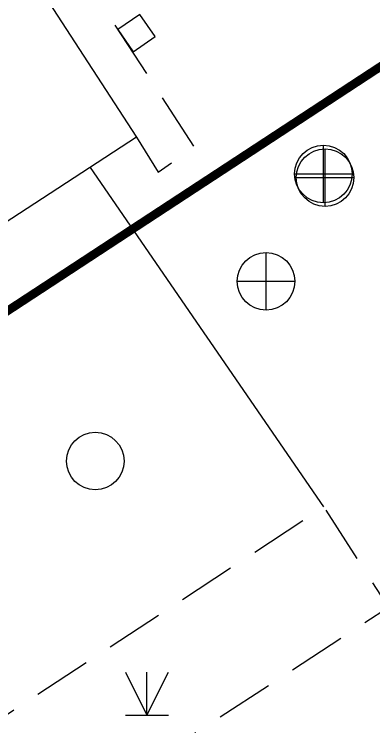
# Model space of a CAD drawing. Extents: x 99002 to 478558, y 2449839 to 2450453.
# Drawn here: x 478475.66 to 478481.91, y 2449907.95 to 2449920.31 of the extents above; entities that cross this region are included whole.
import ezdxf

# ---------------------------------------------------------------- set-up
doc = ezdxf.new("R2010")
doc.units = 0
doc.header["$LTSCALE"] = 0.5
for name, pattern in [('430600', [3, 2, -1]), ('DASHEDX2', [38.1, 25.4, -12.7]), ('X11', [6, 5, -1])]:
    doc.linetypes.add(name, pattern=pattern)
doc.layers.get('0').update_dxf_attribs({"linetype": 'CONTINUOUS'})
for name, color, linetype in [('GXYZ', 2, 'CONTINUOUS'), ('ZBTZ', 3, 'CONTINUOUS'), ('交通线', 7, 'CONTINUOUS'), ('居民地面', 7, 'CONTINUOUS'), ('建筑红线', 10, 'DASHEDX2'), ('房屋面', 7, 'CONTINUOUS'), ('植被点', 114, 'CONTINUOUS'), ('管线点', 7, 'CONTINUOUS')]:
    doc.layers.add(name, color=color, linetype=linetype)
doc.linetypes.add('1161', pattern='A,0,[149,AAA.SHX,S=0.15,R=0,X=0,Y=0],-1.6', length=1.6)

# ---------------------------------------------------------------- blocks, each defined once
blk = doc.blocks.new('8202001')
at = {"color": 0, "linetype": 'Continuous', "lineweight": -3, "flags": 128}
for points in [[(-0.75, 1.5), (0, 0)], [(0, 0), (0.75, 1.5)], [(0, 0), (0, 1.5)], [(-0.75, 0), (0.75, 0)]]:
    blk.add_lwpolyline(points, dxfattribs=at)
blk = doc.blocks.new('5441011')
at = {"color": 0, "linetype": 'Continuous', "lineweight": -3, "flags": 128}
for points in [[(0, -1), (0, 1)], [(-1, 0), (1, 0)]]:
    blk.add_lwpolyline(points, dxfattribs=at)
at = {"color": 0, "linetype": 'Continuous', "lineweight": -3}
blk.add_circle((0, 0), 1, dxfattribs=at)
blk = doc.blocks.new('5401001')
at = {"color": 0, "linetype": 'Continuous', "lineweight": -3}
blk.add_circle((0, 0), 1, dxfattribs=at)
blk = doc.blocks.new('gc043')
for p, q in [((0, -1), (0, 1)), ((-1, 0), (1, 0))]:
    blk.add_line(p, q)
blk.add_circle((0, 0), 1)

msp = doc.modelspace()

# ---------------------------------------------------------------- linework, layer by layer
at = {"layer": 'ZBTZ', "color": 3, "linetype": '1161', "lineweight": -3, "flags": 128}
msp.add_lwpolyline([(478476.982, 2449917.652), (478481.038, 2449911.763)], dxfattribs=at)
at = {"layer": '交通线', "color": 4, "linetype": '430600', "lineweight": -3, "flags": 128}
msp.add_lwpolyline([(478477.784, 2449918.175), (478478.165, 2449917.568), (478478.793, 2449918.005), (478469.799, 2449931.819), (478465.566, 2449937.987), (478465.441, 2449938.13), (478465.303, 2449938.261), (478465.156, 2449938.38), (478464.998, 2449938.487), (478464.832, 2449938.579), (478464.658, 2449938.657), (478464.479, 2449938.719), (478464.295, 2449938.766), (478464.107, 2449938.797), (478463.918, 2449938.812), (478463.728, 2449938.81), (478463.539, 2449938.793), (478463.352, 2449938.759), (478463.168, 2449938.709), (478462.99, 2449938.643), (478462.818, 2449938.563), (478462.653, 2449938.468), (478462.497, 2449938.36), (478462.351, 2449938.238), (478462.216, 2449938.104), (478460.841, 2449937.136), (478459.381, 2449936.301), (478457.849, 2449935.606), (478456.259, 2449935.058), (478454.625, 2449934.661), (478452.96, 2449934.42), (478451.931, 2449934.42), (478450.906, 2449934.506), (478449.891, 2449934.677), (478448.894, 2449934.931), (478447.921, 2449935.266), (478446.979, 2449935.681), (478446.075, 2449936.172), (478445.215, 2449936.737), (478443.397, 2449937.696), (478443.341, 2449937.762), (478443.278, 2449937.823), (478443.211, 2449937.879), (478443.139, 2449937.928), (478443.063, 2449937.97), (478442.984, 2449938.006), (478442.901, 2449938.035), (478442.817, 2449938.056), (478442.731, 2449938.07), (478442.644, 2449938.076), (478442.557, 2449938.074), (478439.399, 2449938.37), (478436.228, 2449938.384), (478433.069, 2449938.118), (478432.14, 2449938.671), (478431.269, 2449939.309), (478430.463, 2449940.028), (478429.728, 2449940.82), (478429.56, 2449940.71)], dxfattribs=at)
msp.add_lwpolyline([(478475.162, 2449905.467), (478474.025, 2449907.173), (478481.038, 2449911.763), (478482.165, 2449910.015)], close=True, dxfattribs=at)
at = {"layer": '居民地面', "color": 6, "linetype": 'Continuous', "lineweight": -3, "ltscale": 0.5, "flags": 128}
msp.add_lwpolyline([(478477.727, 2449919.656), (478478.11, 2449919.919), (478477.845, 2449920.306), (478477.462, 2449920.044)], close=True, dxfattribs=at)
at = {"layer": '建筑红线', "color": 10, "linetype": 'X11', "const_width": 0.15, "flags": 128}
msp.add_lwpolyline([(478536.026, 2450335.138), (478263.882, 2450094.198), (478263.445, 2450073.166), (478447.085, 2449896.545), (478535.522, 2449954.392)], dxfattribs=at)
at = {"layer": '房屋面', "color": 6, "linetype": 'Continuous', "lineweight": -3, "ltscale": 0.5, "flags": 128}
msp.add_lwpolyline([(478469.523, 2449930.863), (478477.784, 2449918.175), (478462.834, 2449908.44)], dxfattribs=at)

# ---------------------------------------------------------------- block references
at = {"layer": 'GXYZ', "color": 2, "linetype": 'Continuous', "xscale": 0.5, "yscale": 0.5}
msp.add_blockref('gc043', (478481.063, 2449917.474, 2.887), dxfattribs=at)
at = {"layer": '植被点', "color": 3, "linetype": 'Continuous', "ltscale": 0.5, "xscale": 0.5, "yscale": 0.5}
msp.add_blockref('8202001', (478477.969, 2449908.147, 9999), dxfattribs=at)
at = {"layer": '管线点', "color": 2, "linetype": 'Continuous', "ltscale": 0.5, "xscale": 0.5, "yscale": 0.5}
for name, p in [('5441011', (478481.034, 2449917.538, 3.199)), ('5441011', (478480.038, 2449915.675, 3.386)), ('5401001', (478477.071, 2449912.557, 3.624))]:
    msp.add_blockref(name, p, dxfattribs=at)

doc.saveas('drawing.dxf')
